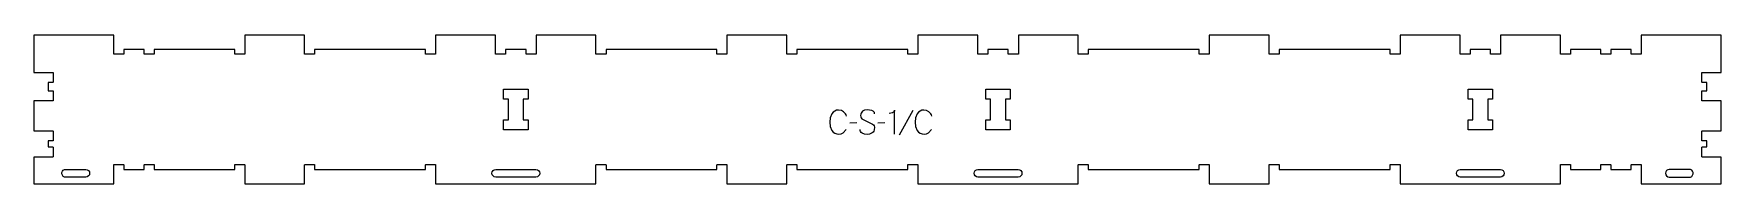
# Model space of a CAD drawing. Header units: millimetres. Extents: x -1054 to 1045, y -92 to 93.
import ezdxf

# ---------------------------------------------------------------- set-up
doc = ezdxf.new("R2010")
doc.units = ezdxf.units.MM
for name, color, linetype, true_color in [('1_ANYTOOL_1MMDEEP_LABELS_S', 2, 'Continuous', 0xffff00), ('3_ANYTOOL_CUTTHROUGH_INSID', 4, 'Continuous', 0x00ffff), ('4_ANYTOOL_CUTTHROUGH_OUTSI', 5, 'Continuous', 0x0000ff)]:
    doc.layers.add(name, color=color, linetype=linetype, true_color=true_color)

msp = doc.modelspace()

# ---------------------------------------------------------------- linework, layer by layer
at = {"layer": '1_ANYTOOL_1MMDEEP_LABELS_S'}
for p, q in [((-30.4, -16.1), (-39.1, -16.2)), ((4.7, -16.1), (-4.1, -16.2)), ((39.5, -0.5), (22.4, -31.2))]:
    msp.add_line(p, q, dxfattribs=at)
for points in [[(-43, -7.5, 0.131103), (-46.8, -2.1), (-49.5, -0.5), (-52.9, 0), (-55.4, -0.3), (-57.7, -1.2), (-59.6, -2.7), (-61.2, -4.7), (-63.3, -9.6), (-64, -15), (-63.3, -20.4), (-61.2, -25.3), (-59.5, -27.4), (-57.6, -28.8), (-55.2, -29.7), (-52.5, -30), (-49.7, -29.6), (-47.3, -28.4), (-43.7, -24.2)], [(63.2, -7.5, 0.131103), (59.4, -2.1), (56.6, -0.5), (53.3, 0), (50.7, -0.3), (48.5, -1.2), (46.5, -2.7), (44.9, -4.7), (42.9, -9.6), (42.2, -15), (42.9, -20.4), (45, -25.3), (46.6, -27.4), (48.6, -28.8), (50.9, -29.7), (53.6, -30), (56.5, -29.6), (58.9, -28.4), (62.5, -24.2)]]:
    msp.add_lwpolyline(points, format="xyb", dxfattribs=at)
for points in [[(-8.1, -4.6), (-8.3, -3.2), (-8.9, -2.1), (-10, -1.2), (-11.4, -0.6), (-17.5, 0.3), (-20.5, -0.1), (-23.1, -1.5), (-24.2, -2.5), (-25, -3.7), (-25.4, -5.1), (-25.6, -6.7), (-25.4, -8.3), (-24.9, -9.7), (-24, -10.8), (-16.6, -14.6), (-10.6, -17.5), (-9.4, -18.5), (-8.6, -19.7), (-8.2, -21.2), (-8.5, -24.7), (-9.1, -26.2), (-10, -27.5), (-11.3, -28.5), (-14.3, -29.9), (-17.5, -30.3), (-20.7, -30), (-23.6, -28.8), (-24.8, -27.9), (-25.6, -26.8), (-26.2, -25.6), (-26.3, -24.1)], [(16.8, -30), (16.8, 0), (16.6, -1.1), (16, -2), (15.3, -2.8), (14.2, -3.4), (9.8, -4.3)]]:
    msp.add_lwpolyline(points, dxfattribs=at)
at = {"layer": '3_ANYTOOL_CUTTHROUGH_INSID'}
for points in [[(-445.3, 13.5), (-445.3, -12), (-439.3, -12), (-439.3, -24.5), (-469.8, -24.5), (-469.8, -12), (-463.8, -12), (-463.8, 13.5), (-469.8, 13.5), (-469.8, 26), (-439.3, 26), (-439.3, 13.5)], [(154.7, 13.5), (154.7, -12), (160.7, -12), (160.7, -24.5), (130.2, -24.5), (130.2, -12), (136.2, -12), (136.2, 13.5), (130.2, 13.5), (130.2, 26), (160.7, 26), (160.7, 13.5)], [(754.7, 13.5), (754.7, -12), (760.7, -12), (760.7, -24.5), (730.2, -24.5), (730.2, -12), (736.2, -12), (736.2, 13.5), (730.2, 13.5), (730.2, 26), (760.7, 26), (760.7, 13.5)]]:
    msp.add_lwpolyline(points, close=True, dxfattribs=at)
for points in [[(-989.5, -83.5), (-1015.3, -83.5), (-1016, -83.5), (-1016.8, -83.2), (-1017.5, -82.7), (-1018.7, -81.3), (-1019.2, -79.6), (-1019.2, -77.9), (-1018.7, -76.2), (-1017.5, -74.9), (-1016.8, -74.4), (-1016, -74.1), (-1015.3, -74), (-989.5, -74, -1)], [(-429.5, -83.5), (-479.5, -83.5, -1), (-479.5, -74), (-429.5, -74, -1)], [(170.5, -83.5), (120.5, -83.5, -1), (120.5, -74), (170.5, -74, -1)], [(770.5, -83.5), (720.5, -83.5, -1), (720.5, -74), (770.5, -74, -1)], [(980.5, -83.5), (1006.2, -83.5), (1007, -83.5), (1007.8, -83.2), (1008.5, -82.7), (1009.6, -81.3), (1010.2, -79.6), (1010.2, -77.9), (1009.6, -76.2), (1008.5, -74.9), (1007.8, -74.4), (1007, -74.1), (1006.2, -74), (980.5, -74, 1)]]:
    msp.add_lwpolyline(points, format="xyb", close=True, dxfattribs=at)
at = {"layer": '4_ANYTOOL_CUTTHROUGH_OUTSI'}
msp.add_lwpolyline([(633.2, -74), (633.2, -68.3, -0.414214), (633.5, -68), (645.5, -68, -0.414214), (645.7, -68.3), (645.7, -92), (845.2, -92), (845.2, -68.3, -0.414214), (845.5, -68), (857.5, -68, -0.414214), (857.7, -68.3), (857.7, -74), (895.2, -74), (895.2, -68.3, -0.414214), (895.5, -68), (907.5, -68, -0.414214), (907.7, -68.3), (907.7, -74), (933.2, -74), (933.2, -68.3, -0.414214), (933.5, -68), (945.5, -68, -0.414214), (945.7, -68.3), (945.7, -92), (1045.2, -92), (1045.2, -58.5), (1021.5, -58.5, -0.414214), (1021.2, -58.3), (1021.2, -46.3, -0.414214), (1021.5, -46), (1027.2, -46), (1027.2, -38.5), (1021.5, -38.5, -0.414214), (1021.2, -38.2), (1021.2, -26.2, -0.414214), (1021.5, -26), (1045.2, -26), (1045.2, 11.5), (1021.5, 11.5, -0.414214), (1021.2, 11.7), (1021.2, 23.7, -0.414214), (1021.5, 24), (1027.2, 24), (1027.2, 34.5), (1021.5, 34.5, -0.414214), (1021.2, 34.7), (1021.2, 46.7, -0.414214), (1021.5, 47), (1045.2, 47), (1045.2, 93.5), (945.7, 93.5), (945.7, 69.7, -0.414214), (945.5, 69.5), (933.5, 69.5, -0.414214), (933.2, 69.7), (933.2, 75.5), (907.7, 75.5), (907.7, 69.7, -0.414214), (907.5, 69.5), (895.5, 69.5, -0.414214), (895.2, 69.7), (895.2, 75.5), (857.7, 75.5), (857.7, 69.7, -0.414214), (857.5, 69.5), (845.5, 69.5, -0.414214), (845.2, 69.7), (845.2, 93.5), (770.7, 93.5), (770.7, 69.7, -0.414214), (770.5, 69.5), (758.5, 69.5, -0.414214), (758.2, 69.7), (758.2, 75.5), (732.7, 75.5), (732.7, 69.7, -0.414214), (732.5, 69.5), (720.5, 69.5, -0.414214), (720.2, 69.7), (720.2, 93.5), (645.7, 93.5), (645.7, 69.7, -0.414214), (645.5, 69.5), (633.5, 69.5, -0.414214), (633.2, 69.7), (633.2, 75.5), (495.2, 75.5), (495.2, 69.7, -0.414214), (495, 69.5), (483, 69.5, -0.414214), (482.7, 69.7), (482.7, 93.5), (408.2, 93.5), (408.2, 69.7, -0.414214), (408, 69.5), (396, 69.5, -0.414214), (395.7, 69.7), (395.7, 75.5), (257.7, 75.5), (257.7, 69.7, -0.414214), (257.5, 69.5), (245.5, 69.5, -0.414214), (245.2, 69.7), (245.2, 93.5), (170.7, 93.5), (170.7, 69.7, -0.414214), (170.5, 69.5), (158.5, 69.5, -0.414214), (158.2, 69.7), (158.2, 75.5), (132.7, 75.5), (132.7, 69.7, -0.414214), (132.5, 69.5), (120.5, 69.5, -0.414214), (120.2, 69.7), (120.2, 93.5), (45.7, 93.5), (45.7, 69.7, -0.414214), (45.5, 69.5), (33.5, 69.5, -0.414214), (33.2, 69.7), (33.2, 75.5), (-104.8, 75.5), (-104.8, 69.7, -0.414214), (-105, 69.5), (-117, 69.5, -0.414214), (-117.3, 69.7), (-117.3, 93.5), (-191.8, 93.5), (-191.8, 69.7, -0.414214), (-192, 69.5), (-204, 69.5, -0.414214), (-204.3, 69.7), (-204.3, 75.5), (-342.3, 75.5), (-342.3, 69.7, -0.414214), (-342.5, 69.5), (-354.5, 69.5, -0.414214), (-354.8, 69.7), (-354.8, 93.5), (-429.3, 93.5), (-429.3, 69.7, -0.414214), (-429.5, 69.5), (-441.5, 69.5, -0.414214), (-441.8, 69.7), (-441.8, 75.5), (-467.3, 75.5), (-467.3, 69.7, -0.414214), (-467.5, 69.5), (-479.5, 69.5, -0.414214), (-479.8, 69.7), (-479.8, 93.5), (-554.3, 93.5), (-554.3, 69.7, -0.414214), (-554.5, 69.5), (-566.5, 69.5, -0.414214), (-566.8, 69.7), (-566.8, 75.5), (-704.8, 75.5), (-704.8, 69.7, -0.414214), (-705, 69.5), (-717, 69.5, -0.414214), (-717.3, 69.7), (-717.3, 93.5), (-791.8, 93.5), (-791.8, 69.7, -0.414214), (-792, 69.5), (-804, 69.5, -0.414214), (-804.3, 69.7), (-804.3, 75.5), (-904.3, 75.5), (-904.3, 69.7, -0.414214), (-904.5, 69.5), (-916.5, 69.5, -0.414214), (-916.8, 69.7), (-916.8, 75.5), (-942.3, 75.5), (-942.3, 69.7, -0.414214), (-942.5, 69.5), (-954.5, 69.5, -0.414214), (-954.8, 69.7), (-954.8, 93.5), (-1054.3, 93.5), (-1054.3, 47), (-1030.5, 47, -0.414214), (-1030.3, 46.7), (-1030.3, 34.7, -0.414214), (-1030.5, 34.5), (-1036.3, 34.5), (-1036.3, 24), (-1030.5, 24, -0.414214), (-1030.3, 23.7), (-1030.3, 11.7, -0.414214), (-1030.5, 11.5), (-1054.3, 11.5), (-1054.3, -26), (-1030.5, -26, -0.414214), (-1030.3, -26.2), (-1030.3, -38.2, -0.414214), (-1030.5, -38.5), (-1036.3, -38.5), (-1036.3, -46), (-1030.5, -46, -0.414214), (-1030.3, -46.3), (-1030.3, -58.3, -0.414214), (-1030.5, -58.5), (-1054.3, -58.5), (-1054.3, -92), (-954.8, -92), (-954.8, -68.3, -0.414214), (-954.5, -68), (-942.5, -68, -0.414214), (-942.3, -68.3), (-942.3, -74), (-916.8, -74), (-916.8, -68.3, -0.414214), (-916.5, -68), (-904.5, -68, -0.414214), (-904.3, -68.3), (-904.3, -74), (-804.3, -74), (-804.3, -68.3, -0.414214), (-804, -68), (-792, -68, -0.414214), (-791.8, -68.3), (-791.8, -92), (-717.3, -92), (-717.3, -68.3, -0.414214), (-717, -68), (-705, -68, -0.414214), (-704.8, -68.3), (-704.8, -74), (-566.8, -74), (-566.8, -68.3, -0.414214), (-566.5, -68), (-554.5, -68, -0.414214), (-554.3, -68.3), (-554.3, -92), (-354.8, -92), (-354.8, -68.3, -0.414214), (-354.5, -68), (-342.5, -68, -0.414214), (-342.3, -68.3), (-342.3, -74), (-204.3, -74), (-204.3, -68.3, -0.414214), (-204, -68), (-192, -68, -0.414214), (-191.8, -68.3), (-191.8, -92), (-117.3, -92), (-117.3, -68.3, -0.414214), (-117, -68), (-105, -68, -0.414214), (-104.8, -68.3), (-104.8, -74), (33.2, -74), (33.2, -68.3, -0.414214), (33.5, -68), (45.5, -68, -0.414214), (45.7, -68.3), (45.7, -92), (245.2, -92), (245.2, -68.3, -0.414214), (245.5, -68), (257.5, -68, -0.414214), (257.7, -68.3), (257.7, -74), (395.7, -74), (395.7, -68.3, -0.414214), (396, -68), (408, -68, -0.414214), (408.2, -68.3), (408.2, -92), (482.7, -92), (482.7, -68.3, -0.414214), (483, -68), (495, -68, -0.414214), (495.2, -68.3), (495.2, -74)], format="xyb", close=True, dxfattribs=at)

doc.saveas('drawing.dxf')
